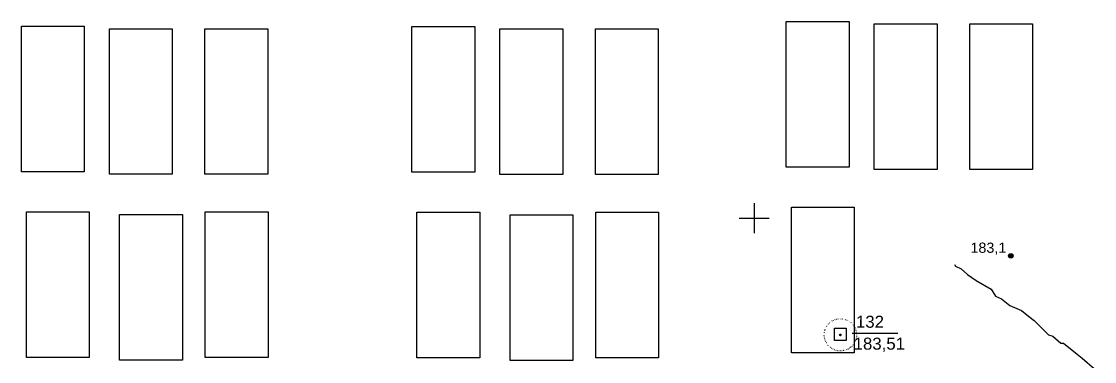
# Model space of a CAD drawing. Header units: millimetres. Extents: x 6127 to 9314, y 4730 to 7085.
# Drawn here: x 6127.4 to 6484.2, y 5981.2 to 6094.3 of the extents above; entities that cross this region are included whole.
import ezdxf

# ---------------------------------------------------------------- set-up
doc = ezdxf.new("R2010")
doc.units = ezdxf.units.MM
doc.header["$LTSCALE"] = 0.7
doc.linetypes.add('ACAD_ISO07W100', pattern=[3, 0, -3])
for name, color, linetype in [('відм', 14, 'Continuous'), ('горизонталі', 22, 'Continuous'), ('чорн', 255, 'Continuous')]:
    doc.layers.add(name, color=color, linetype=linetype)
doc.styles.get("Standard").update_dxf_attribs({"font": 'arial.ttf'})

msp = doc.modelspace()

# ---------------------------------------------------------------- hatches: boundary and pattern name
at = {"layer": 'відм', "ltscale": 0.2, "true_color": 0x000000, "transparency": 33554687}
h = msp.add_hatch(color=18, dxfattribs=at)
h.dxf.hatch_style = 1
h.paths.add_polyline_path([(6457.09, 6016.35, 1), (6455.62, 6016.35, 1)])

# ---------------------------------------------------------------- linework, layer by layer
at = {"layer": 'відм', "color": 18, "ltscale": 0.2, "true_color": 0x000000, "transparency": 33554687}
msp.add_circle((6456.35, 6016.35), 0.733, dxfattribs=at)
at = {"layer": 'горизонталі', "color": 18, "true_color": 0x000000}
msp.add_lwpolyline([(6437.96, 6012.9), (6437.75, 6013.31), (6437.96, 6012.9), (6439.82, 6012.06), (6441.9, 6010.19), (6444.8, 6008.12), (6449.77, 6005.21), (6451.22, 6002.92), (6453.3, 6002.09), (6455.99, 5999.8), (6459.93, 5998.14), (6462.21, 5996.27), (6464.08, 5994.81), (6468.84, 5990.04), (6470.3, 5989.62), (6472.99, 5987.33), (6473.82, 5987.33), (6478.38, 5983.59), (6480.04, 5982.35), (6484.19, 5978.81)], dxfattribs=at)
at = {"layer": 'чорн', "color": 18, "ltscale": 0.2, "true_color": 0x000000, "transparency": 33554687}
for p, q in [((6371.04, 6033.92), (6371.04, 6023.92)), ((6366.04, 6028.92), (6376.04, 6028.92)), ((6366.04, 6028.92), (6366.04, 6028.92)), ((6366.04, 6028.92), (6371.04, 6028.92)), ((6403.63, 5990.66), (6418.82, 5990.64))]:
    msp.add_line(p, q, dxfattribs=at)
for points in [[(6127.37, 6092.76), (6148.27, 6092.76), (6148.27, 6044.31), (6127.37, 6044.31)], [(6156.63, 6091.92), (6177.52, 6091.92), (6177.52, 6043.48), (6156.63, 6043.48)], [(6188.39, 6091.92), (6209.28, 6091.92), (6209.28, 6043.48), (6188.39, 6043.48)], [(6257.21, 6092.66), (6278.1, 6092.66), (6278.1, 6044.21), (6257.21, 6044.21)], [(6286.46, 6091.82), (6307.36, 6091.82), (6307.36, 6043.37), (6286.46, 6043.37)], [(6318.22, 6091.82), (6339.12, 6091.82), (6339.12, 6043.37), (6318.22, 6043.37)], [(6381.7, 6094.32), (6402.59, 6094.32), (6402.59, 6045.88), (6381.7, 6045.88)], [(6410.95, 6093.49), (6431.85, 6093.49), (6431.85, 6045.04), (6410.95, 6045.04)], [(6442.71, 6093.49), (6463.61, 6093.49), (6463.61, 6045.04), (6442.71, 6045.04)], [(6129.04, 6030.95), (6149.94, 6030.95), (6149.94, 5982.5), (6129.04, 5982.5)], [(6188.48, 6030.95), (6209.37, 6030.95), (6209.37, 5982.5), (6188.48, 5982.5)], [(6258.88, 6030.84), (6279.77, 6030.84), (6279.77, 5982.4), (6258.88, 5982.4)], [(6318.31, 6030.84), (6339.21, 6030.84), (6339.21, 5982.4), (6318.31, 5982.4)], [(6383.37, 6032.51), (6404.27, 6032.51), (6404.27, 5984.06), (6383.37, 5984.06)], [(6160.02, 6030.11), (6180.91, 6030.11), (6180.91, 5981.67), (6160.02, 5981.67)], [(6289.85, 6030.01), (6310.75, 6030.01), (6310.75, 5981.56), (6289.85, 5981.56)], [(6397.76, 5992.23), (6401.64, 5992.23), (6401.63, 5988.14), (6397.75, 5988.14)]]:
    msp.add_lwpolyline(points, close=True, dxfattribs=at)
at = {"layer": 'чорн', "color": 18, "linetype": 'ACAD_ISO07W100', "ltscale": 0.2, "true_color": 0x000000, "transparency": 33554687}
msp.add_circle((6399.67, 5990.06), 5.37, dxfattribs=at)
at = {"layer": 'чорн', "color": 18, "ltscale": 0.2, "true_color": 0x000000, "transparency": 33554687}
msp.add_circle((6399.67, 5990.06), 0.28, dxfattribs=at)

# ---------------------------------------------------------------- texts
at = {"layer": 'чорн', "color": 18, "ltscale": 0.2, "true_color": 0x000000, "transparency": 33554687, "attachment_point": 1, "rotation": 359.9325}
for s, width, insert, char_height in [('183,1', 2.4374, (6442.95, 6020.76), 3.4), ('132', 1.2254, (6404.85, 5996.43), 4), ('183,51', 1.2254, (6404.08, 5989.14), 4)]:
    msp.add_mtext_dynamic_manual_height_columns(s, width=width, gutter_width=12.5, heights=[0], dxfattribs=dict(at, insert=insert, char_height=char_height))

doc.saveas('drawing.dxf')
